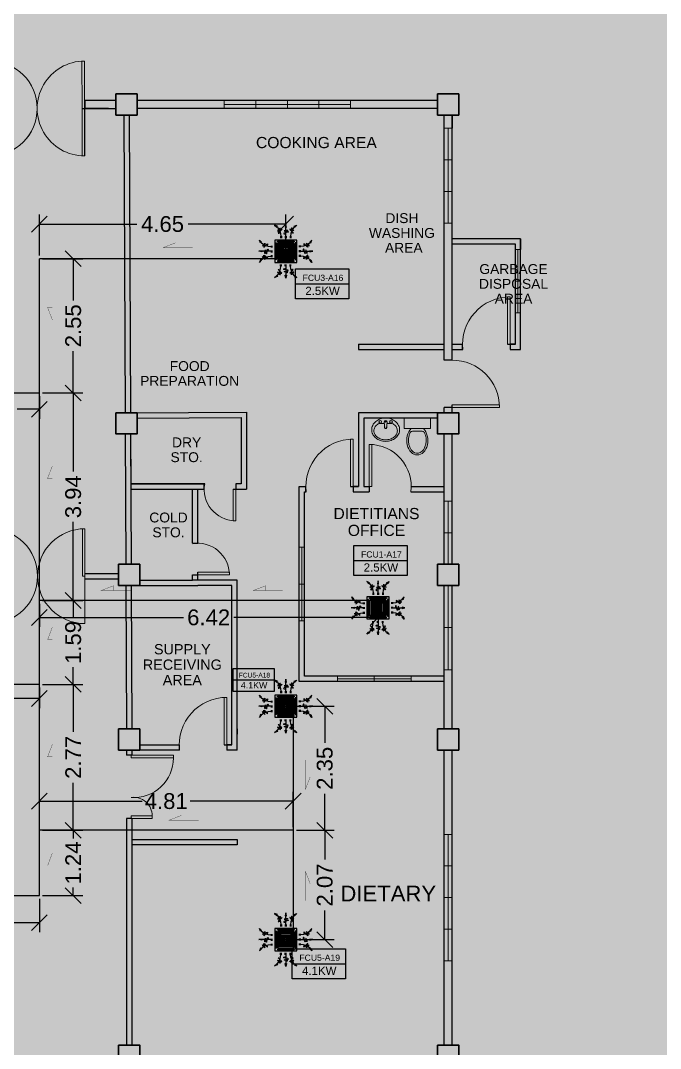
# Model space of a CAD drawing. Header units: millimetres. Extents: x -60 to 576, y -39 to 287.
# Drawn here: x 170.77 to 182.91, y 126.65 to 146.16 of the extents above; entities that cross this region are included whole.
import ezdxf

# ---------------------------------------------------------------- set-up
doc = ezdxf.new("R2010")
doc.units = ezdxf.units.MM
doc.header["$MEASUREMENT"] = 0
for name, color, linetype in [('AIR', 7, 'Continuous'), ('AIR-00', 7, 'Continuous'), ('AIR-01', 7, 'Continuous'), ('AIR-02', 7, 'Continuous'), ('AIR-04', 7, 'Continuous'), ('DRAIN PIPE', 7, 'Continuous'), ('fcu drain', 7, 'Continuous'), ('label', 7, 'Continuous'), ('Legends', 7, 'Continuous'), ('M-AC-TEXT', 7, 'Continuous')]:
    doc.layers.add(name, color=color, linetype=linetype)
doc.styles.add('ar-dim-axis', font='romans.shx', dxfattribs={"width": 0.8})
doc.styles.add('OIP FONT', font='GOTHIC.TTF', dxfattribs={"height": 150})
doc.styles.get("Standard").update_dxf_attribs({"font": 'arial.ttf'})
doc.styles.add('SWISSLT175', font='swissl.ttf', dxfattribs={"height": 0.175})
doc.dimstyles.new('ar-dim-axis', dxfattribs={"dimtxt": 350, "dimasz": 250, "dimexe": 75, "dimexo": 75, "dimgap": 200, "dimtad": 1, "dimdec": 0, "dimzin": 12, "dimdsep": 46, "dimtxsty": 'ar-dim-axis', "dimblk": 'ARCHTICK', "dimcen": 120, "dimclrd": 11, "dimclre": 8, "dimclrt": 4, "dimadec": 0, "dimazin": 3, "dimtm": 1, "dimtfac": 1, "dimtdec": 0, "dimtix": 1, "dimtmove": 2, "dimatfit": 3, "dimldrblk": 'ARCHTICK', "dimfxl": 1, "dimtolj": 1, "dimtzin": 0, "dimarcsym": 1})
doc.dimstyles.new('Copy of dimension', dxfattribs={"dimtxt": 0.3, "dimasz": 0.3, "dimexe": 0.18, "dimexo": 0.0625, "dimgap": 0.09, "dimtad": 0, "dimzin": 0, "dimdsep": 46, "dimtxsty": 'Standard', "dimblk": 'OBLIQUE', "dimcen": 0.09, "dimclrd": 256, "dimclre": 256, "dimclrt": 256, "dimadec": 0, "dimazin": 0, "dimtfac": 1, "dimtofl": 0, "dimtmove": 0, "dimatfit": 3, "dimldrblk": 'OBLIQUE', "dimfxl": 1, "dimtolj": 1, "dimtzin": 0, "dimarcsym": 0})

# ---------------------------------------------------------------- blocks, each defined once
blk = doc.blocks.new('_ARCHTICK')
at = {"color": 0, "linetype": 'ByBlock', "const_width": 0.15}
blk.add_lwpolyline([(-0.5, -0.5), (0.5, 0.5)], dxfattribs=at)
blk = doc.blocks.new('FCU-13000P (CASSETTE SPLIT)')
at = {"layer": 'AIR-00', "ltscale": 3}
for p, q in [((0, 0.523), (0, 1)), ((-0.193, 0.558), (-0.193, 0.487)), ((-0.162, 0.558), (-0.162, 0.487)), ((-0.016, 0.558), (-0.016, 0.487)), ((0.016, 0.558), (0.016, 0.487)), ((0.162, 0.558), (0.162, 0.487)), ((0.193, 0.558), (0.193, 0.487)), ((-0.523, 0), (-1, 0)), ((-0.558, 0.193), (-0.487, 0.193)), ((-0.558, 0.162), (-0.487, 0.162)), ((-0.558, 0.016), (-0.487, 0.016)), ((0.558, 0.193), (0.487, 0.193)), ((0.558, 0.162), (0.487, 0.162)), ((0.558, 0.016), (0.487, 0.016)), ((0.523, 0), (1, 0)), ((-0.558, -0.016), (-0.487, -0.016)), ((-0.558, -0.162), (-0.487, -0.162)), ((-0.558, -0.193), (-0.487, -0.193)), ((0.558, -0.016), (0.487, -0.016)), ((0.558, -0.162), (0.487, -0.162)), ((0.558, -0.193), (0.487, -0.193)), ((-0.193, -0.558), (-0.193, -0.487)), ((-0.162, -0.558), (-0.162, -0.487)), ((-0.016, -0.558), (-0.016, -0.487)), ((0, -0.523), (0, -1)), ((0.016, -0.558), (0.016, -0.487)), ((0.162, -0.558), (0.162, -0.487)), ((0.193, -0.558), (0.193, -0.487))]:
    blk.add_line(p, q, dxfattribs=at)
at = {"layer": 'AIR-00'}
for p, q in [((0.295, -0.295), (-0.295, 0.295)), ((0.295, 0.295), (-0.295, -0.295))]:
    blk.add_line(p, q, dxfattribs=at)
at = {"layer": 'AIR-00', "ltscale": 3}
for points in [[(-0.335, 0.895), (-0.311, 0.932), (-0.416, 0.973)], [(-0.022, 0.89), (0.022, 0.89), (0, 1)], [(0.335, 0.895), (0.311, 0.932), (0.416, 0.973)], [(-0.895, 0.335), (-0.932, 0.311), (-0.973, 0.416)], [(0.895, 0.335), (0.932, 0.311), (0.973, 0.416)], [(-0.89, 0.022), (-0.89, -0.022), (-1, 0)], [(0.89, 0.022), (0.89, -0.022), (1, 0)], [(-0.895, -0.335), (-0.932, -0.311), (-0.973, -0.416)], [(0.895, -0.335), (0.932, -0.311), (0.973, -0.416)], [(-0.335, -0.895), (-0.311, -0.932), (-0.416, -0.973)], [(-0.022, -0.89), (0.022, -0.89), (0, -1)], [(0.335, -0.895), (0.311, -0.932), (0.416, -0.973)]]:
    blk.add_lwpolyline(points, close=True, dxfattribs=at)
at = {"layer": 'AIR-00'}
for points in [[(-0.323, 0.914, -0.171809), (-0.178, 0.558), (-0.178, 0.522)], [(0.323, 0.914, 0.171809), (0.178, 0.558), (0.178, 0.522)], [(-0.914, 0.323, 0.171809), (-0.558, 0.178), (-0.522, 0.178)], [(0.914, 0.323, -0.171809), (0.558, 0.178), (0.522, 0.178)], [(-0.914, -0.323, -0.171809), (-0.558, -0.178), (-0.522, -0.178)], [(0.914, -0.323, 0.171809), (0.558, -0.178), (0.522, -0.178)], [(-0.323, -0.914, 0.171809), (-0.178, -0.558), (-0.178, -0.522)], [(0.323, -0.914, -0.171809), (0.178, -0.558), (0.178, -0.522)]]:
    blk.add_lwpolyline(points, format="xyb", dxfattribs=at)
for points in [[(-0.26, -0.26), (0.26, -0.26), (0.26, 0.26), (-0.26, 0.26)], [(-0.21, -0.21), (0.21, -0.21), (0.21, 0.21), (-0.21, 0.21)], [(-0.16, -0.16), (0.16, -0.16), (0.16, 0.16), (-0.16, 0.16)], [(-0.11, -0.11), (0.11, -0.11), (0.11, 0.11), (-0.11, 0.11)], [(-0.06, -0.06), (0.06, -0.06), (0.06, 0.06), (-0.06, 0.06)]]:
    blk.add_lwpolyline(points, close=True, dxfattribs=at)
at = {"layer": 'AIR-00', "ltscale": 3}
for points in [[(-0.268, 0.84), (-0.231, 0.852), (-0.134, 0.882), (-0.422, 0.704), (0.005, 0.903), (-0.358, 0.645), (-0.239, 0.678), (-0.199, 0.69)], [(0.268, 0.84), (0.231, 0.852), (0.134, 0.882), (0.422, 0.704), (-0.005, 0.903), (0.358, 0.645), (0.239, 0.678), (0.199, 0.69)], [(-0.84, 0.268), (-0.852, 0.231), (-0.882, 0.134), (-0.704, 0.422), (-0.903, -0.005), (-0.645, 0.358), (-0.678, 0.239), (-0.69, 0.199)], [(0.84, 0.268), (0.852, 0.231), (0.882, 0.134), (0.704, 0.422), (0.903, -0.005), (0.645, 0.358), (0.678, 0.239), (0.69, 0.199)], [(-0.84, -0.268), (-0.852, -0.231), (-0.882, -0.134), (-0.704, -0.422), (-0.903, 0.005), (-0.645, -0.358), (-0.678, -0.239), (-0.69, -0.199)], [(0.84, -0.268), (0.852, -0.231), (0.882, -0.134), (0.704, -0.422), (0.903, 0.005), (0.645, -0.358), (0.678, -0.239), (0.69, -0.199)], [(-0.268, -0.84), (-0.231, -0.852), (-0.134, -0.882), (-0.422, -0.704), (0.005, -0.903), (-0.358, -0.645), (-0.239, -0.678), (-0.199, -0.69)], [(0.268, -0.84), (0.231, -0.852), (0.134, -0.882), (0.422, -0.704), (-0.005, -0.903), (0.358, -0.645), (0.239, -0.678), (0.199, -0.69)]]:
    blk.add_open_spline(points, degree=3, knots=[0.0032834, 0.0032834, 0.0032834, 0.0032834, 0.0712567, 0.1924075, 0.3347111, 0.5062145, 0.5813292, 0.5813292, 0.5813292, 0.5813292], dxfattribs=at)
for points in [[(0, 0.8), (0.077, 0.776), (-0.058, 0.755), (0.098, 0.718), (-0.087, 0.663), (0, 0.631)], [(-0.8, 0), (-0.776, -0.077), (-0.755, 0.058), (-0.718, -0.098), (-0.663, 0.087), (-0.631, 0)], [(0.8, 0), (0.776, -0.077), (0.755, 0.058), (0.718, -0.098), (0.663, 0.087), (0.631, 0)], [(0, -0.8), (0.077, -0.776), (-0.058, -0.755), (0.098, -0.718), (-0.087, -0.663), (0, -0.631)]]:
    blk.add_spline(points, degree=3, dxfattribs=at)
for points in [[(-0.416, 0.973), (-0.335, 0.895), (-0.311, 0.932)], [(0, 1), (-0.022, 0.89), (0.022, 0.89)], [(0.416, 0.973), (0.335, 0.895), (0.311, 0.932)], [(-0.973, 0.416), (-0.895, 0.335), (-0.932, 0.311)], [(0.973, 0.416), (0.895, 0.335), (0.932, 0.311)], [(-1, 0), (-0.89, 0.022), (-0.89, -0.022)], [(1, 0), (0.89, 0.022), (0.89, -0.022)], [(-0.973, -0.416), (-0.895, -0.335), (-0.932, -0.311)], [(0.973, -0.416), (0.895, -0.335), (0.932, -0.311)], [(-0.416, -0.973), (-0.335, -0.895), (-0.311, -0.932)], [(0, -1), (-0.022, -0.89), (0.022, -0.89)], [(0.416, -0.973), (0.335, -0.895), (0.311, -0.932)]]:
    blk.add_solid(points, dxfattribs=at)
at = {"layer": 'AIR-01'}
for points in [[(-0.373, 0.31), (-0.348, 0.31), (-0.348, -0.31), (-0.373, -0.31)], [(-0.31, 0.372), (0.31, 0.372), (0.31, 0.348), (-0.31, 0.348)], [(0.372, 0.31), (0.348, 0.31), (0.348, -0.31), (0.372, -0.31)], [(-0.31, -0.373), (0.31, -0.373), (0.31, -0.348), (-0.31, -0.348)]]:
    blk.add_lwpolyline(points, close=True, dxfattribs=at)
at = {"layer": 'AIR-02'}
blk.add_lwpolyline([(-0.26, -0.31), (0.26, -0.31, 0.414214), (0.31, -0.26), (0.31, 0.26, 0.414214), (0.26, 0.31), (-0.26, 0.31, 0.414214), (-0.31, 0.26), (-0.31, -0.26, 0.414214)], format="xyb", close=True, dxfattribs=at)
at = {"layer": 'AIR-04'}
blk.add_lwpolyline([(-0.41, -0.41), (0.41, -0.41), (0.41, 0.41), (-0.41, 0.41)], close=True, dxfattribs=at)
blk = doc.blocks.new('_Oblique')
at = {"color": 0, "linetype": 'ByBlock', "lineweight": -2}
blk.add_line((-0.5, -0.5), (0.5, 0.5), dxfattribs=at)
blk = doc.blocks.new('*D34')
at = {"lineweight": -2, "transparency": 16777216}
for p, q in [((164.981, 133.5), (164.981, 133.114)), ((171.13, 133.5), (171.13, 133.114)), ((164.981, 133.294), (167.574, 133.294)), ((171.13, 133.294), (168.537, 133.294))]:
    blk.add_line(p, q, dxfattribs=at)
at = {"layer": 'Defpoints', "color": 0, "transparency": 16777216}
for p in [(164.981, 133.562), (171.13, 133.562), (171.13, 133.294)]:
    blk.add_point(p, dxfattribs=at)
at = {"lineweight": -2, "transparency": 16777216, "xscale": 0.3, "yscale": 0.3, "zscale": 0.3, "rotation": 180}
blk.add_blockref('_Oblique', (164.981, 133.294), dxfattribs=at)
at = {"lineweight": -2, "transparency": 16777216, "xscale": 0.3, "yscale": 0.3, "zscale": 0.3}
blk.add_blockref('_Oblique', (171.13, 133.294), dxfattribs=at)
at = {"transparency": 16777216, "insert": (168.055, 133.294), "char_height": 0.3, "attachment_point": 5}
blk.add_mtext('\\A1;6.15', dxfattribs=at)
blk = doc.blocks.new('*D35')
at = {"lineweight": -2, "transparency": 16777216}
for p, q in [((171.192, 135.154), (171.953, 135.154)), ((171.773, 135.154), (171.773, 134.824)), ((171.773, 133.562), (171.773, 133.892)), ((171.192, 133.562), (171.953, 133.562))]:
    blk.add_line(p, q, dxfattribs=at)
at = {"layer": 'Defpoints', "color": 0, "transparency": 16777216}
for p in [(171.13, 135.154), (171.773, 135.154), (171.13, 133.562)]:
    blk.add_point(p, dxfattribs=at)
at = {"lineweight": -2, "transparency": 16777216, "xscale": 0.3, "yscale": 0.3, "zscale": 0.3}
for p, rotation in [((171.773, 135.154), 90), ((171.773, 133.562), 270)]:
    blk.add_blockref('_Oblique', p, dxfattribs=dict(at, rotation=rotation))
at = {"transparency": 16777216, "insert": (171.773, 134.358), "char_height": 0.3, "attachment_point": 5, "rotation": 90}
blk.add_mtext('\\A1;1.59', dxfattribs=at)
blk = doc.blocks.new('*D36')
at = {"lineweight": -2, "transparency": 16777216}
for p, q in [((171.192, 133.562), (171.953, 133.562)), ((171.773, 133.562), (171.773, 132.66)), ((171.773, 130.793), (171.773, 131.695)), ((171.192, 130.793), (171.953, 130.793))]:
    blk.add_line(p, q, dxfattribs=at)
at = {"layer": 'Defpoints', "color": 0, "transparency": 16777216}
for p in [(171.13, 133.562), (171.13, 130.793), (171.773, 130.793)]:
    blk.add_point(p, dxfattribs=at)
at = {"lineweight": -2, "transparency": 16777216, "xscale": 0.3, "yscale": 0.3, "zscale": 0.3}
for p, rotation in [((171.773, 133.562), 90), ((171.773, 130.793), 270)]:
    blk.add_blockref('_Oblique', p, dxfattribs=dict(at, rotation=rotation))
at = {"transparency": 16777216, "insert": (171.773, 132.177), "char_height": 0.3, "attachment_point": 5, "rotation": 90}
blk.add_mtext('\\A1;2.77', dxfattribs=at)
blk = doc.blocks.new('*D37')
at = {"lineweight": -2, "transparency": 16777216}
for p, q in [((171.192, 130.793), (171.953, 130.793)), ((171.773, 130.793), (171.773, 130.638)), ((171.192, 129.553), (171.953, 129.553)), ((171.773, 129.553), (171.773, 129.708))]:
    blk.add_line(p, q, dxfattribs=at)
at = {"layer": 'Defpoints', "color": 0, "transparency": 16777216}
for p in [(171.13, 130.793), (171.13, 129.553), (171.773, 129.553)]:
    blk.add_point(p, dxfattribs=at)
at = {"lineweight": -2, "transparency": 16777216, "xscale": 0.3, "yscale": 0.3, "zscale": 0.3}
for p, rotation in [((171.773, 130.793), 90), ((171.773, 129.553), 270)]:
    blk.add_blockref('_Oblique', p, dxfattribs=dict(at, rotation=rotation))
at = {"transparency": 16777216, "insert": (171.773, 130.173), "char_height": 0.3, "attachment_point": 5, "rotation": 90}
blk.add_mtext('\\A1;1.24', dxfattribs=at)
blk = doc.blocks.new('*D38')
at = {"lineweight": -2, "transparency": 16777216}
for p, q in [((166.375, 129.49), (166.375, 128.86)), ((171.13, 129.49), (171.13, 128.86)), ((166.375, 129.04), (168.265, 129.04)), ((171.13, 129.04), (169.239, 129.04))]:
    blk.add_line(p, q, dxfattribs=at)
at = {"layer": 'Defpoints', "color": 0, "transparency": 16777216}
for p in [(166.375, 129.553), (171.13, 129.553), (166.375, 129.04)]:
    blk.add_point(p, dxfattribs=at)
at = {"lineweight": -2, "transparency": 16777216, "xscale": 0.3, "yscale": 0.3, "zscale": 0.3, "rotation": 180}
blk.add_blockref('_Oblique', (166.375, 129.04), dxfattribs=at)
at = {"lineweight": -2, "transparency": 16777216, "xscale": 0.3, "yscale": 0.3, "zscale": 0.3}
blk.add_blockref('_Oblique', (171.13, 129.04), dxfattribs=at)
at = {"transparency": 16777216, "insert": (168.752, 129.04), "char_height": 0.3, "attachment_point": 5}
blk.add_mtext('\\A1;4.75', dxfattribs=at)
blk = doc.blocks.new('*D39')
at = {"lineweight": -2, "transparency": 16777216}
for p, q in [((171.192, 139.093), (171.953, 139.093)), ((171.773, 139.093), (171.773, 137.602)), ((171.773, 135.154), (171.773, 136.644)), ((171.192, 135.154), (171.953, 135.154))]:
    blk.add_line(p, q, dxfattribs=at)
at = {"layer": 'Defpoints', "color": 0, "transparency": 16777216}
for p in [(171.13, 139.093), (171.773, 139.093), (171.13, 135.154)]:
    blk.add_point(p, dxfattribs=at)
at = {"lineweight": -2, "transparency": 16777216, "xscale": 0.3, "yscale": 0.3, "zscale": 0.3}
for p, rotation in [((171.773, 139.093), 90), ((171.773, 135.154), 270)]:
    blk.add_blockref('_Oblique', p, dxfattribs=dict(at, rotation=rotation))
at = {"transparency": 16777216, "insert": (171.773, 137.123), "char_height": 0.3, "attachment_point": 5, "rotation": 90}
blk.add_mtext('\\A1;3.94', dxfattribs=at)
blk = doc.blocks.new('*D40')
at = {"lineweight": -2, "transparency": 16777216}
for p, q in [((171.192, 141.641), (171.953, 141.641)), ((171.773, 141.641), (171.773, 140.85)), ((171.773, 139.093), (171.773, 139.883)), ((171.192, 139.093), (171.953, 139.093))]:
    blk.add_line(p, q, dxfattribs=at)
at = {"layer": 'Defpoints', "color": 0, "transparency": 16777216}
for p in [(171.13, 141.641), (171.773, 141.641), (171.13, 139.093)]:
    blk.add_point(p, dxfattribs=at)
at = {"lineweight": -2, "transparency": 16777216, "xscale": 0.3, "yscale": 0.3, "zscale": 0.3}
for p, rotation in [((171.773, 141.641), 90), ((171.773, 139.093), 270)]:
    blk.add_blockref('_Oblique', p, dxfattribs=dict(at, rotation=rotation))
at = {"transparency": 16777216, "insert": (171.773, 140.367), "char_height": 0.3, "attachment_point": 5, "rotation": 90}
blk.add_mtext('\\A1;2.55', dxfattribs=at)
blk = doc.blocks.new('*D41')
at = {"lineweight": -2, "transparency": 16777216}
for p, q in [((171.13, 141.703), (171.13, 142.477)), ((175.804, 141.703), (175.804, 142.477)), ((171.13, 142.297), (172.98, 142.297)), ((175.804, 142.297), (173.954, 142.297))]:
    blk.add_line(p, q, dxfattribs=at)
at = {"layer": 'Defpoints', "color": 0, "transparency": 16777216}
for p in [(175.804, 142.297), (171.13, 141.641), (175.804, 141.641)]:
    blk.add_point(p, dxfattribs=at)
at = {"lineweight": -2, "transparency": 16777216, "xscale": 0.3, "yscale": 0.3, "zscale": 0.3, "rotation": 180}
blk.add_blockref('_Oblique', (171.13, 142.297), dxfattribs=at)
at = {"lineweight": -2, "transparency": 16777216, "xscale": 0.3, "yscale": 0.3, "zscale": 0.3}
blk.add_blockref('_Oblique', (175.804, 142.297), dxfattribs=at)
at = {"transparency": 16777216, "insert": (173.467, 142.297), "char_height": 0.3, "attachment_point": 5}
blk.add_mtext('\\A1;4.65', dxfattribs=at)
blk = doc.blocks.new('*D42')
at = {"lineweight": -2, "transparency": 16777216}
for p, q in [((169.354, 139.03), (169.354, 138.603)), ((171.13, 139.03), (171.13, 138.603)), ((169.354, 138.783), (169.776, 138.783)), ((171.13, 138.783), (170.708, 138.783))]:
    blk.add_line(p, q, dxfattribs=at)
at = {"layer": 'Defpoints', "color": 0, "transparency": 16777216}
for p in [(169.354, 139.093), (171.13, 139.093), (169.354, 138.783)]:
    blk.add_point(p, dxfattribs=at)
at = {"lineweight": -2, "transparency": 16777216, "xscale": 0.3, "yscale": 0.3, "zscale": 0.3, "rotation": 180}
blk.add_blockref('_Oblique', (169.354, 138.783), dxfattribs=at)
at = {"lineweight": -2, "transparency": 16777216, "xscale": 0.3, "yscale": 0.3, "zscale": 0.3}
blk.add_blockref('_Oblique', (171.13, 138.783), dxfattribs=at)
at = {"transparency": 16777216, "insert": (170.242, 138.783), "char_height": 0.3, "attachment_point": 5}
blk.add_mtext('\\A1;1.78', dxfattribs=at)
blk = doc.blocks.new('*D43')
at = {"lineweight": -2, "transparency": 16777216}
for p, q in [((171.13, 135.091), (171.13, 134.652)), ((177.554, 135.091), (177.554, 134.652)), ((171.13, 134.832), (173.863, 134.832)), ((177.554, 134.832), (174.821, 134.832))]:
    blk.add_line(p, q, dxfattribs=at)
at = {"layer": 'Defpoints', "color": 0, "transparency": 16777216}
for p in [(171.13, 135.154), (177.554, 135.154), (177.554, 134.832)]:
    blk.add_point(p, dxfattribs=at)
at = {"lineweight": -2, "transparency": 16777216, "xscale": 0.3, "yscale": 0.3, "zscale": 0.3, "rotation": 180}
blk.add_blockref('_Oblique', (171.13, 134.832), dxfattribs=at)
at = {"lineweight": -2, "transparency": 16777216, "xscale": 0.3, "yscale": 0.3, "zscale": 0.3}
blk.add_blockref('_Oblique', (177.554, 134.832), dxfattribs=at)
at = {"transparency": 16777216, "insert": (174.342, 134.832), "char_height": 0.3, "attachment_point": 5}
blk.add_mtext('\\A1;6.42', dxfattribs=at)
blk = doc.blocks.new('*D44')
at = {"lineweight": -2, "transparency": 16777216}
for p, q in [((171.13, 130.855), (171.13, 131.526)), ((175.944, 130.855), (175.944, 131.526)), ((171.13, 131.346), (173.08, 131.346)), ((175.944, 131.346), (173.994, 131.346))]:
    blk.add_line(p, q, dxfattribs=at)
at = {"layer": 'Defpoints', "color": 0, "transparency": 16777216}
for p in [(175.944, 131.346), (171.13, 130.793), (175.944, 130.793)]:
    blk.add_point(p, dxfattribs=at)
at = {"lineweight": -2, "transparency": 16777216, "xscale": 0.3, "yscale": 0.3, "zscale": 0.3, "rotation": 180}
blk.add_blockref('_Oblique', (171.13, 131.346), dxfattribs=at)
at = {"lineweight": -2, "transparency": 16777216, "xscale": 0.3, "yscale": 0.3, "zscale": 0.3}
blk.add_blockref('_Oblique', (175.944, 131.346), dxfattribs=at)
at = {"transparency": 16777216, "insert": (173.537, 131.346), "char_height": 0.3, "attachment_point": 5}
blk.add_mtext('\\A1;4.81', dxfattribs=at)
blk = doc.blocks.new('*D45')
at = {"lineweight": -2, "transparency": 16777216}
for p, q in [((176.007, 133.147), (176.724, 133.147)), ((176.544, 133.147), (176.544, 132.453)), ((176.544, 130.793), (176.544, 131.487)), ((176.007, 130.793), (176.724, 130.793))]:
    blk.add_line(p, q, dxfattribs=at)
at = {"layer": 'Defpoints', "color": 0, "transparency": 16777216}
for p in [(175.944, 133.147), (176.544, 133.147), (175.944, 130.793)]:
    blk.add_point(p, dxfattribs=at)
at = {"lineweight": -2, "transparency": 16777216, "xscale": 0.3, "yscale": 0.3, "zscale": 0.3}
for p, rotation in [((176.544, 133.147), 90), ((176.544, 130.793), 270)]:
    blk.add_blockref('_Oblique', p, dxfattribs=dict(at, rotation=rotation))
at = {"transparency": 16777216, "insert": (176.544, 131.97), "char_height": 0.3, "attachment_point": 5, "rotation": 90}
blk.add_mtext('\\A1;2.35', dxfattribs=at)
blk = doc.blocks.new('*D46')
at = {"lineweight": -2, "transparency": 16777216}
for p, q in [((176.007, 130.793), (176.724, 130.793)), ((176.544, 130.793), (176.544, 130.238)), ((176.544, 128.718), (176.544, 129.273)), ((176.007, 128.718), (176.724, 128.718))]:
    blk.add_line(p, q, dxfattribs=at)
at = {"layer": 'Defpoints', "color": 0, "transparency": 16777216}
for p in [(175.944, 130.793), (175.944, 128.718), (176.544, 128.718)]:
    blk.add_point(p, dxfattribs=at)
at = {"lineweight": -2, "transparency": 16777216, "xscale": 0.3, "yscale": 0.3, "zscale": 0.3}
for p, rotation in [((176.544, 130.793), 90), ((176.544, 128.718), 270)]:
    blk.add_blockref('_Oblique', p, dxfattribs=dict(at, rotation=rotation))
at = {"transparency": 16777216, "insert": (176.544, 129.755), "char_height": 0.3, "attachment_point": 5, "rotation": 90}
blk.add_mtext('\\A1;2.07', dxfattribs=at)

msp = doc.modelspace()

# ---------------------------------------------------------------- linework, layer by layer
at = {"color": 8, "lineweight": 13}
for p, q in [((171.989, 145.391), (171.939, 145.391)), ((171.939, 145.391), (171.94, 144.491)), ((171.989, 144.491), (171.989, 145.391)), ((171.989, 144.541), (171.989, 144.441)), ((171.94, 143.591), (171.94, 144.491)), ((171.94, 144.491), (171.99, 144.491)), ((171.94, 144.491), (171.989, 144.491)), ((171.989, 144.441), (171.989, 143.591)), ((171.99, 144.491), (171.99, 143.591)), ((171.99, 143.591), (171.94, 143.591)), ((180.059, 140.916), (180.009, 140.916)), ((180.009, 140.916), (180.009, 140.016)), ((180.059, 140.016), (180.059, 140.916)), ((179.859, 138.866), (178.959, 138.866)), ((178.959, 138.816), (179.859, 138.816)), ((179.859, 138.816), (179.859, 138.866)), ((177.084, 138.216), (177.034, 138.216)), ((177.034, 138.216), (177.034, 137.316)), ((177.084, 137.316), (177.084, 138.216)), ((177.384, 137.316), (177.384, 138.116)), ((177.384, 138.116), (177.434, 138.116)), ((177.434, 138.116), (177.434, 137.316)), ((174.859, 137.266), (174.809, 137.266)), ((174.809, 136.666), (174.809, 137.266)), ((174.859, 137.266), (174.859, 136.666)), ((177.434, 137.316), (177.384, 137.316)), ((174.859, 136.666), (174.809, 136.666)), ((171.946, 135.616), (171.946, 136.516)), ((171.996, 136.516), (171.996, 135.616)), ((171.996, 135.616), (171.946, 135.616)), ((171.996, 135.566), (171.996, 135.666)), ((171.996, 135.616), (171.996, 134.716)), ((174.734, 135.691), (174.134, 135.691)), ((174.134, 135.641), (174.734, 135.641)), ((174.734, 135.641), (174.734, 135.691)), ((174.684, 133.316), (174.634, 133.316)), ((174.634, 133.316), (174.634, 132.416)), ((174.684, 132.416), (174.684, 133.316)), ((174.684, 132.416), (174.634, 132.416)), ((172.884, 131.417), (172.884, 131.415))]:
    msp.add_line(p, q, dxfattribs=at)
at = {"color": 8, "lineweight": 25}
for p, q in [((172.44, 144.641), (171.99, 144.641)), ((172.584, 144.641), (171.99, 144.641)), ((171.99, 144.641), (171.99, 144.491)), ((178.684, 144.641), (172.984, 144.641)), ((171.94, 144.491), (172.584, 144.491)), ((172.44, 144.491), (171.99, 144.491)), ((172.734, 144.366), (172.758, 138.716)), ((172.834, 144.366), (172.858, 138.716)), ((178.684, 144.491), (172.984, 144.491)), ((178.809, 139.716), (178.809, 144.366)), ((178.959, 139.716), (178.959, 144.366)), ((178.959, 144.366), (178.959, 144.116)), ((180.259, 142.016), (178.959, 142.016)), ((180.259, 139.916), (180.259, 142.016)), ((180.159, 141.916), (178.959, 141.916)), ((180.159, 140.016), (180.159, 141.916)), ((177.184, 140.016), (178.809, 140.016)), ((177.184, 140.016), (177.184, 139.917)), ((177.184, 139.917), (178.809, 139.916)), ((178.959, 140.016), (179.159, 140.016)), ((178.959, 139.916), (179.164, 139.916)), ((179.159, 139.916), (179.159, 140.016)), ((180.009, 140.016), (180.159, 140.016)), ((180.159, 140.016), (180.059, 140.016)), ((180.059, 140.016), (180.059, 139.916)), ((180.059, 139.916), (180.259, 139.916)), ((178.959, 139.716), (178.809, 139.716)), ((172.858, 138.716), (175.059, 138.725)), ((175.059, 138.725), (175.059, 137.266)), ((178.684, 138.716), (177.184, 138.716)), ((177.184, 138.716), (177.184, 137.316)), ((178.809, 138.716), (178.809, 138.816)), ((178.959, 138.816), (178.809, 138.816)), ((178.959, 138.716), (178.959, 138.866)), ((172.984, 138.617), (174.959, 138.625)), ((174.959, 138.625), (174.959, 137.366)), ((178.684, 138.616), (177.284, 138.616)), ((177.284, 138.616), (177.284, 137.316)), ((172.76, 138.316), (172.77, 135.841)), ((172.86, 138.316), (172.87, 135.841)), ((172.86, 138.316), (172.864, 137.366)), ((178.809, 135.841), (178.809, 138.316)), ((178.959, 135.841), (178.959, 138.316)), ((172.864, 137.366), (174.267, 137.366)), ((174.267, 137.366), (172.864, 137.366)), ((174.259, 137.266), (174.259, 137.366)), ((174.959, 137.366), (174.859, 137.366)), ((174.959, 137.366), (174.859, 137.366)), ((174.859, 137.366), (174.859, 137.266)), ((172.864, 137.266), (174.259, 137.266)), ((174.034, 136.241), (174.034, 137.266)), ((174.134, 136.241), (174.134, 137.266)), ((174.809, 137.266), (175.059, 137.266)), ((176.059, 133.616), (176.059, 137.316)), ((176.059, 137.316), (176.184, 137.316)), ((176.159, 133.716), (176.159, 137.216)), ((176.159, 137.216), (176.189, 137.216)), ((176.159, 137.216), (176.189, 137.216)), ((176.184, 137.216), (176.184, 137.316)), ((177.184, 137.316), (177.084, 137.316)), ((177.084, 137.316), (177.084, 137.216)), ((177.084, 137.216), (177.384, 137.216)), ((177.284, 137.316), (177.384, 137.316)), ((177.384, 137.316), (177.384, 137.216)), ((178.178, 137.216), (178.809, 137.216)), ((178.184, 137.316), (178.809, 137.316)), ((174.034, 136.241), (174.134, 136.241)), ((171.996, 135.666), (172.634, 135.666)), ((174.034, 135.541), (174.034, 135.641)), ((174.034, 135.541), (174.034, 135.641)), ((174.034, 135.641), (174.134, 135.641)), ((174.134, 135.541), (174.134, 135.691)), ((171.996, 135.566), (172.634, 135.566)), ((172.772, 135.441), (172.784, 132.716)), ((172.872, 135.441), (172.873, 135.291)), ((172.872, 135.441), (172.884, 132.716)), ((173.034, 135.541), (174.034, 135.541)), ((173.034, 135.441), (174.134, 135.441)), ((174.134, 135.541), (174.034, 135.541)), ((174.884, 135.541), (174.134, 135.541)), ((174.784, 135.441), (174.134, 135.441)), ((174.784, 132.416), (174.784, 135.441)), ((174.884, 132.316), (174.884, 135.541)), ((178.809, 132.716), (178.809, 135.441)), ((178.959, 132.716), (178.959, 135.441)), ((178.809, 133.716), (176.159, 133.716)), ((178.809, 132.716), (178.809, 133.666)), ((178.809, 133.616), (176.059, 133.616)), ((172.784, 132.316), (172.784, 132.216)), ((172.884, 132.316), (172.884, 132.216)), ((173.034, 132.416), (173.784, 132.416)), ((173.789, 132.316), (173.034, 132.316)), ((173.784, 132.416), (173.784, 132.316)), ((174.784, 132.416), (174.684, 132.416)), ((174.684, 132.416), (174.684, 132.316)), ((174.884, 132.316), (174.684, 132.316)), ((178.809, 126.716), (178.809, 132.316)), ((178.809, 132.166), (178.809, 132.316)), ((178.959, 126.716), (178.959, 132.316)), ((178.959, 132.216), (178.959, 132.316)), ((172.884, 132.216), (172.784, 132.216)), ((172.784, 131.016), (172.784, 126.716)), ((172.884, 131.016), (172.784, 131.016)), ((172.884, 131.016), (172.884, 126.716)), ((172.884, 130.616), (174.884, 130.616)), ((174.884, 130.516), (172.884, 130.516)), ((174.884, 130.616), (174.884, 130.516))]:
    msp.add_line(p, q, dxfattribs=at)
at = {"color": 8, "lineweight": 9}
for p, q in [((175.834, 144.641), (174.634, 144.641)), ((174.634, 144.641), (174.634, 144.491)), ((177.034, 144.566), (174.634, 144.566)), ((175.234, 144.641), (175.234, 144.491)), ((175.834, 144.641), (175.834, 144.491)), ((176.434, 144.491), (176.434, 144.641)), ((177.034, 144.491), (177.034, 144.641)), ((175.834, 144.491), (177.034, 144.491)), ((178.959, 144.116), (178.809, 144.116)), ((178.809, 144.116), (178.809, 143.516)), ((178.884, 142.316), (178.884, 144.116)), ((178.809, 143.516), (178.959, 143.516)), ((178.959, 143.516), (178.959, 142.916)), ((178.959, 142.916), (178.809, 142.916)), ((178.809, 142.916), (178.809, 142.316)), ((178.809, 142.316), (178.959, 142.316)), ((180.259, 141.816), (180.159, 141.816)), ((180.159, 141.816), (180.159, 140.616)), ((180.209, 141.816), (180.209, 140.616)), ((180.159, 141.216), (180.259, 141.216)), ((180.159, 140.616), (180.259, 140.616)), ((177.684, 138.418), (177.671, 138.54)), ((177.713, 138.418), (177.727, 138.54)), ((178.049, 138.616), (178.049, 138.416)), ((178.549, 138.616), (178.049, 138.616)), ((178.549, 138.416), (178.549, 138.616)), ((178.049, 138.416), (178.549, 138.416)), ((178.208, 138.366), (178.389, 138.366)), ((178.959, 137.041), (178.809, 137.041)), ((178.884, 137.041), (178.884, 135.841)), ((178.959, 135.841), (178.959, 137.041)), ((178.959, 136.441), (178.809, 136.441)), ((176.059, 135.466), (176.059, 136.166)), ((176.059, 136.166), (176.159, 136.166)), ((176.109, 136.166), (176.109, 134.766)), ((176.159, 136.166), (176.159, 134.766)), ((176.059, 135.466), (176.159, 135.466)), ((178.884, 135.441), (178.884, 133.841)), ((178.959, 135.441), (178.959, 133.841)), ((176.159, 134.766), (176.059, 134.766)), ((178.959, 134.641), (178.809, 134.641)), ((178.959, 133.841), (178.809, 133.841)), ((176.784, 133.616), (176.784, 133.716)), ((178.184, 133.666), (176.784, 133.666)), ((177.484, 133.716), (178.184, 133.716)), ((177.484, 133.716), (177.484, 133.616)), ((178.184, 133.716), (178.184, 133.616)), ((178.184, 133.616), (176.784, 133.616)), ((178.809, 129.516), (178.809, 130.716)), ((178.809, 130.716), (178.959, 130.716)), ((178.884, 130.716), (178.884, 128.316)), ((178.809, 130.116), (178.959, 130.116)), ((178.959, 129.516), (178.809, 129.516)), ((178.959, 129.516), (178.959, 128.316)), ((178.959, 128.916), (178.809, 128.916)), ((178.959, 128.316), (178.809, 128.316))]:
    msp.add_line(p, q, dxfattribs=at)
at = {"color": 8, "lineweight": -2}
for p, q in [((180.259, 142.016), (180.259, 141.816)), ((179.164, 139.916), (179.159, 139.916)), ((174.959, 138.725), (174.959, 138.724)), ((176.189, 137.216), (176.184, 137.216)), ((177.034, 137.316), (177.184, 137.316)), ((174.034, 136.383), (174.034, 136.391)), ((172.772, 135.441), (172.773, 135.341)), ((174.884, 132.716), (174.884, 132.616)), ((174.634, 132.416), (174.784, 132.416))]:
    msp.add_line(p, q, dxfattribs=at)
at = {"color": 8, "lineweight": 35}
for points in [[(172.584, 144.766), (172.984, 144.766), (172.984, 144.366), (172.584, 144.366)], [(178.684, 144.766), (179.084, 144.766), (179.084, 144.366), (178.684, 144.366)], [(172.584, 138.716), (172.984, 138.716), (172.984, 138.316), (172.584, 138.316)], [(178.684, 138.716), (179.084, 138.716), (179.084, 138.316), (178.684, 138.316)], [(172.634, 135.841), (173.034, 135.841), (173.034, 135.441), (172.634, 135.441)], [(178.684, 135.841), (179.084, 135.841), (179.084, 135.441), (178.684, 135.441)], [(172.634, 132.716), (173.034, 132.716), (173.034, 132.316), (172.634, 132.316)], [(178.684, 132.716), (179.084, 132.716), (179.084, 132.316), (178.684, 132.316)], [(172.634, 126.716), (173.034, 126.716), (173.034, 126.316), (172.634, 126.316)], [(178.684, 126.716), (179.084, 126.716), (179.084, 126.316), (178.684, 126.316)]]:
    msp.add_lwpolyline(points, close=True, dxfattribs=at)
at = {"color": 8, "lineweight": 9}
for points in [[(174.634, 144.641), (177.034, 144.641), (177.034, 144.491), (174.634, 144.491)], [(178.809, 144.116), (178.959, 144.116), (178.959, 142.316), (178.809, 142.316)], [(180.159, 141.816), (180.259, 141.816), (180.259, 140.616), (180.159, 140.616)], [(178.809, 137.041), (178.959, 137.041), (178.959, 135.841), (178.809, 135.841)], [(176.059, 136.166), (176.159, 136.166), (176.159, 134.766), (176.059, 134.766)], [(178.809, 135.441), (178.959, 135.441), (178.959, 133.841), (178.809, 133.841)], [(176.784, 133.716), (178.184, 133.716), (178.184, 133.616), (176.784, 133.616)], [(178.809, 130.716), (178.959, 130.716), (178.959, 128.316), (178.809, 128.316)]]:
    msp.add_lwpolyline(points, close=True, dxfattribs=at)
msp.add_lwpolyline([(177.434, 138.395, 0.11576), (177.453, 138.313, 0.104047), (177.511, 138.239, 0.090875), (177.595, 138.191, 0.083344), (177.699, 138.174, 0.083344), (177.802, 138.191, 0.090875), (177.886, 138.239, 0.104047), (177.944, 138.313, 0.11576), (177.964, 138.395, 0.11576), (177.944, 138.478, 0.104047), (177.886, 138.551, 0.090875), (177.802, 138.599, 0.083344), (177.699, 138.616, 0.083344), (177.595, 138.599, 0.090875), (177.511, 138.551, 0.104047), (177.453, 138.478, 0.11576)], format="xyb", close=True, dxfattribs=at)
for points in [[(177.476, 138.374, 0.124838), (177.492, 138.311, 0.105788), (177.541, 138.254, 0.086697), (177.611, 138.218, 0.076776), (177.699, 138.204, 0.076776), (177.786, 138.218, 0.086697), (177.856, 138.254, 0.105788), (177.905, 138.311, 0.124838), (177.921, 138.374, 0.124838), (177.905, 138.437, 0.105788), (177.856, 138.494, 0.040067), (177.825, 138.514), (177.723, 138.514, 0.040067)], [(177.674, 138.514), (177.572, 138.514, 0.040067), (177.541, 138.494, 0.105788), (177.492, 138.437, 0.124838), (177.476, 138.374, 0.124838)]]:
    msp.add_lwpolyline(points, format="xyb", dxfattribs=at)
at = {"color": 8, "lineweight": 13, "ltscale": 0.03}
for points in [[(172.873, 132.166), (172.873, 132.216), (173.673, 132.216), (173.673, 132.166)], [(172.873, 131.016), (172.873, 131.066), (173.273, 131.066), (173.273, 131.016)]]:
    msp.add_lwpolyline(points, close=True, dxfattribs=at)
at = {"color": 8, "lineweight": 9}
for centre, radius in [((177.597, 138.543), 0.0255), ((177.699, 138.55), 0.0095), ((177.8, 138.543), 0.0255)]:
    msp.add_circle(centre, radius, dxfattribs=at)
at = {"color": 8, "lineweight": 13}
for centre, radius, start, end in [((170.189, 144.491), 0.9, 270.0079, 90), ((171.989, 144.491), 0.9, 90, 270.0009), ((170.19, 144.491), 0.9, 270, 0), ((180.059, 140.016), 0.9, 90, 186.3794), ((178.959, 138.816), 0.9, 0, 90), ((177.084, 137.316), 0.9, 90, 186.3794), ((177.384, 137.316), 0.8, 352.8192, 90), ((174.859, 137.266), 0.601, 170.4143, 267.6141), ((170.196, 135.616), 0.9, 270, 90), ((171.996, 135.616), 0.9, 90, 270), ((174.134, 135.641), 0.6, 0, 99.5941), ((174.684, 132.416), 0.9, 90, 186.3794)]:
    msp.add_arc(centre, radius, start, end, dxfattribs=at)
at = {"color": 8, "lineweight": 9}
for centre, radius, start, end in [((177.699, 138.543), 0.028, 353.7545, 186.2455), ((177.699, 138.441), 0.025, 138.7978, 233.6932), ((177.699, 138.512), 0.0948, 261.2026, 278.7974), ((177.699, 138.441), 0.025, 251.3793, 288.6207), ((177.699, 138.441), 0.025, 306.3068, 41.2022), ((178.208, 138.316), 0.05, 90, 151.8499), ((178.389, 138.316), 0.05, 28.0084, 90)]:
    msp.add_arc(centre, radius, start, end, dxfattribs=at)
at = {"color": 8, "lineweight": 13, "ltscale": 0.03}
for centre, radius, start, end in [((172.921, 132.166), 0.752, 266.3048, 0), ((172.919, 131.066), 0.353, 0, 97.6281)]:
    msp.add_arc(centre, radius, start, end, dxfattribs=at)
at = {"color": 8, "lineweight": 20}
msp.add_ellipse((178.299, 138.191), major_axis=(0, 0.275), ratio=0.727273, start_param=0.612555, end_param=5.670631, dxfattribs=at)
msp.add_open_spline([(178.164, 138.34), (178.155, 138.323), (178.148, 138.305), (178.121, 138.214), (178.126, 138.127), (178.184, 137.995), (178.234, 137.954), (178.332, 137.94), (178.384, 137.966), (178.458, 138.078), (178.476, 138.161), (178.461, 138.275), (178.449, 138.31), (178.433, 138.34)], degree=3, knots=[0.937253, 0.937253, 0.937253, 0.937253, 1.185372, 1.185372, 2.113864, 2.113864, 3.042356, 3.042356, 3.970847, 3.970847, 4.899339, 4.899339, 5.346062, 5.346062, 5.346062, 5.346062], dxfattribs=at)
at = {"layer": 'DRAIN PIPE', "color": 7, "linetype": 'Continuous', "const_width": 0.005}
for points in [[(174.041, 141.853), (173.481, 141.853), (173.716, 141.942), (173.716, 141.853)], [(171.376, 141.04), (171.376, 140.48), (171.287, 140.715), (171.376, 140.715)], [(171.376, 137.145), (171.376, 137.706), (171.287, 137.471), (171.376, 137.471)], [(172.863, 135.344), (172.303, 135.344), (172.538, 135.433), (172.538, 135.344)], [(175.747, 135.344), (175.187, 135.344), (175.422, 135.433), (175.422, 135.344)], [(171.376, 134.087), (171.376, 134.647), (171.287, 134.412), (171.376, 134.412)], [(171.376, 131.862), (171.376, 132.422), (171.287, 132.187), (171.376, 132.187)], [(176.177, 132.13), (176.177, 131.57), (176.266, 131.805), (176.177, 131.805)], [(174.149, 130.985), (173.589, 130.985), (173.824, 131.074), (173.824, 130.985)], [(171.376, 129.797), (171.376, 130.357), (171.287, 130.122), (171.376, 130.122)], [(176.177, 129.455), (176.177, 130.015), (176.266, 129.781), (176.177, 129.781)]]:
    msp.add_lwpolyline(points, dxfattribs=at)
at = {"layer": 'fcu drain', "linetype": 'Continuous'}
for p, q in [((171.13, 129.553), (171.13, 141.641)), ((175.804, 141.641), (171.13, 141.641)), ((169.354, 139.093), (171.13, 139.093)), ((177.554, 135.154), (171.13, 135.154)), ((171.13, 133.562), (164.981, 133.562)), ((175.944, 133.147), (175.944, 128.718)), ((175.944, 130.793), (171.13, 130.793)), ((166.375, 129.553), (171.13, 129.553))]:
    msp.add_line(p, q, dxfattribs=at)
at = {"layer": 'Legends', "linetype": 'Continuous', "lineweight": 25}
for p, q in [((175.988, 141.161), (177, 141.161)), ((177.095, 135.912), (178.108, 135.912)), ((174.808, 133.647), (175.587, 133.647)), ((175.926, 128.259), (176.938, 128.259))]:
    msp.add_line(p, q, dxfattribs=at)
at = {"layer": 'Legends'}
for points in [[(175.988, 141.445), (177, 141.445), (177, 140.877), (175.988, 140.877)], [(177.095, 136.196), (178.108, 136.196), (178.108, 135.628), (177.095, 135.628)], [(174.808, 133.865), (175.587, 133.865), (175.587, 133.428), (174.808, 133.428)], [(175.926, 128.543), (176.938, 128.543), (176.938, 127.975), (175.926, 127.975)]]:
    msp.add_lwpolyline(points, close=True, dxfattribs=at)

# ---------------------------------------------------------------- block references
at = {"layer": 'AIR', "xscale": 0.5113536813550488, "yscale": 0.5113536813550488, "zscale": 0.5113536813550488}
for p in [(175.804, 141.781), (177.554, 135.014), (175.804, 133.147), (175.804, 128.718)]:
    msp.add_blockref('FCU-13000P (CASSETTE SPLIT)', p, dxfattribs=at)

# ---------------------------------------------------------------- texts
at = {"layer": 'label', "color": 8, "lineweight": -2, "ltscale": 0.4, "attachment_point": 5, "line_spacing_factor": 0.9, "style": 'SWISSLT175'}
for s, insert, char_height in [('COOKING AREA', (176.385, 143.843), 0.2125), ('DISH \\PWASHING\\P AREA', (178.007, 142.129), 0.1875), ('GARBAGE^JDISPOSAL^JAREA', (180.124, 141.163), 0.1875), ('FOOD \\PPREPARATION', (173.981, 139.461), 0.1875), ('DRY\\PSTO.', (173.924, 138.013), 0.1875), ('COLD\\PSTO.', (173.58, 136.587), 0.1875), ('DIETITIANS \\POFFICE', (177.525, 136.643), 0.2125), ('SUPPLY^JRECEIVING^JAREA', (173.842, 133.937), 0.195)]:
    msp.add_mtext(s, dxfattribs=dict(at, insert=insert, char_height=char_height))
at = {"layer": 'label', "color": 8, "lineweight": 25, "ltscale": 0.4, "insert": (177.748, 129.593), "char_height": 0.3, "attachment_point": 5, "line_spacing_factor": 0.9, "style": 'SWISSLT175'}
msp.add_mtext('DIETARY', dxfattribs=at)
at = {"layer": 'Legends', "linetype": 'Continuous', "lineweight": 25, "attachment_point": 1}
for s, width, insert, char_height in [('FCU3-A16', 0.37214, (176.124, 141.336), 0.117), ('2.5KW', 0.23674, (176.175, 141.108), 0.156), ('FCU1-A17', 0.37214, (177.232, 136.087), 0.117), ('2.5KW', 0.23674, (177.282, 135.859), 0.156), ('FCU5-A18', 0.37214, (174.913, 133.782), 0.09), ('4.1KW', 0.23674, (174.952, 133.606), 0.12), ('FCU5-A19', 0.44811, (176.062, 128.434), 0.117), ('4.1KW', 0.23674, (176.112, 128.206), 0.156)]:
    msp.add_mtext_dynamic_manual_height_columns(s, width=width, gutter_width=1.011, heights=[0], dxfattribs=dict(at, insert=insert, char_height=char_height))

# ---------------------------------------------------------------- dimensions: what is measured, and where the dimension line sits
dim = msp.add_linear_dim(base=(175.804, 142.297), p1=(171.13, 141.641), p2=(175.804, 141.641), text='4.65', dimstyle='Copy of dimension')
dim.commit()
dim.dimension.update_dxf_attribs({"geometry": '*D41', "text_midpoint": (173.467, 142.297)})
for base, p1, p2, picture, middle in [((171.773, 141.641), (171.13, 139.093), (171.13, 141.641), '*D40', (171.773, 140.367)), ((171.773, 139.093), (171.13, 135.154), (171.13, 139.093), '*D39', (171.773, 137.123)), ((171.773, 135.154), (171.13, 133.562), (171.13, 135.154), '*D35', (171.773, 134.358)), ((171.773, 130.793), (171.13, 133.562), (171.13, 130.793), '*D36', (171.773, 132.177)), ((176.544, 133.147), (175.944, 130.793), (175.944, 133.147), '*D45', (176.544, 131.97)), ((171.773, 129.553), (171.13, 130.793), (171.13, 129.553), '*D37', (171.773, 130.173)), ((176.5439, 128.7182), (175.9442, 130.7928), (175.9442, 128.7182), '*D46', (176.5439, 129.7555))]:
    dim = msp.add_linear_dim(base=base, p1=p1, p2=p2, angle=90, dimstyle='Copy of dimension')
    dim.commit()
    dim.dimension.update_dxf_attribs({"geometry": picture, "text_midpoint": middle})
for base, p1, p2, picture, middle in [((169.354, 138.783), (171.13, 139.093), (169.354, 139.093), '*D42', (170.242, 138.783)), ((177.554, 134.832), (171.13, 135.154), (177.554, 135.154), '*D43', (174.342, 134.832)), ((171.13, 133.294), (164.981, 133.562), (171.13, 133.562), '*D34', (168.055, 133.294)), ((175.944, 131.346), (171.13, 130.793), (175.944, 130.793), '*D44', (173.537, 131.346)), ((166.375, 129.04), (171.1296, 129.5529), (166.375, 129.5529), '*D38', (168.7523, 129.04))]:
    dim = msp.add_linear_dim(base=base, p1=p1, p2=p2, dimstyle='Copy of dimension')
    dim.commit()
    dim.dimension.update_dxf_attribs({"geometry": picture, "text_midpoint": middle})

# ---------------------------------------------------------------- leaders
at = {"layer": 'M-AC-TEXT', "annotation_type": 0, "has_hookline": 1, "text_width": 1.46}
for points, hookline_direction in [([(245.079, 135.54), (244.952, 135.788), (244.576, 135.789)], 1), ([(354.266, 135.091), (354.139, 135.339), (353.763, 135.34)], 1), ([(368.266, 133.952), (368.139, 134.2), (367.763, 134.201)], 1), ([(374.267, 133.942), (374.14, 134.19), (373.765, 134.191)], 1), ([(361.115, 128.915), (360.989, 129.163), (360.613, 129.164)], 1), ([(263.872, 127.777), (263.745, 128.025), (263.369, 128.026)], 1), ([(376.118, 126.108), (375.992, 126.356), (375.616, 126.358)], 1), ([(368.167, 125.548), (368.041, 125.796), (367.665, 125.797)], 1), ([(166.309, 117.858), (166.435, 118.106), (166.811, 118.107)], 0), ([(376.113, 115.346), (375.986, 115.594), (375.61, 115.595)], 1), ([(245.08, 106.786), (244.954, 107.034), (244.578, 107.035)], 1), ([(354.266, 106.345), (354.139, 106.593), (353.763, 106.594)], 1), ([(178.877, 105.216), (179.004, 105.464), (179.38, 105.465)], 0), ([(273.563, 104.762), (273.437, 105.01), (273.061, 105.011)], 1), ([(245.084, 135.482), (244.958, 135.234), (244.582, 135.235)], 1), ([(354.265, 135.03), (354.138, 134.782), (353.762, 134.783)], 1)]:
    msp.add_leader(points, dimstyle='ar-dim-axis', override={"dimtxt": 150, "dimasz": 150, "dimgap": 200, "dimtad": 0, "dimtih": 1, "dimtoh": 1, "dimtxsty": 'OIP FONT', "dimclrd": 256, "dimclre": 256, "dimclrt": 256, "dimfxl": 0.2, "dimfxlon": 1, "dimlwd": 65535, "dimlwe": 65535}, dxfattribs=dict(at, hookline_direction=hookline_direction))

doc.saveas('drawing.dxf')
